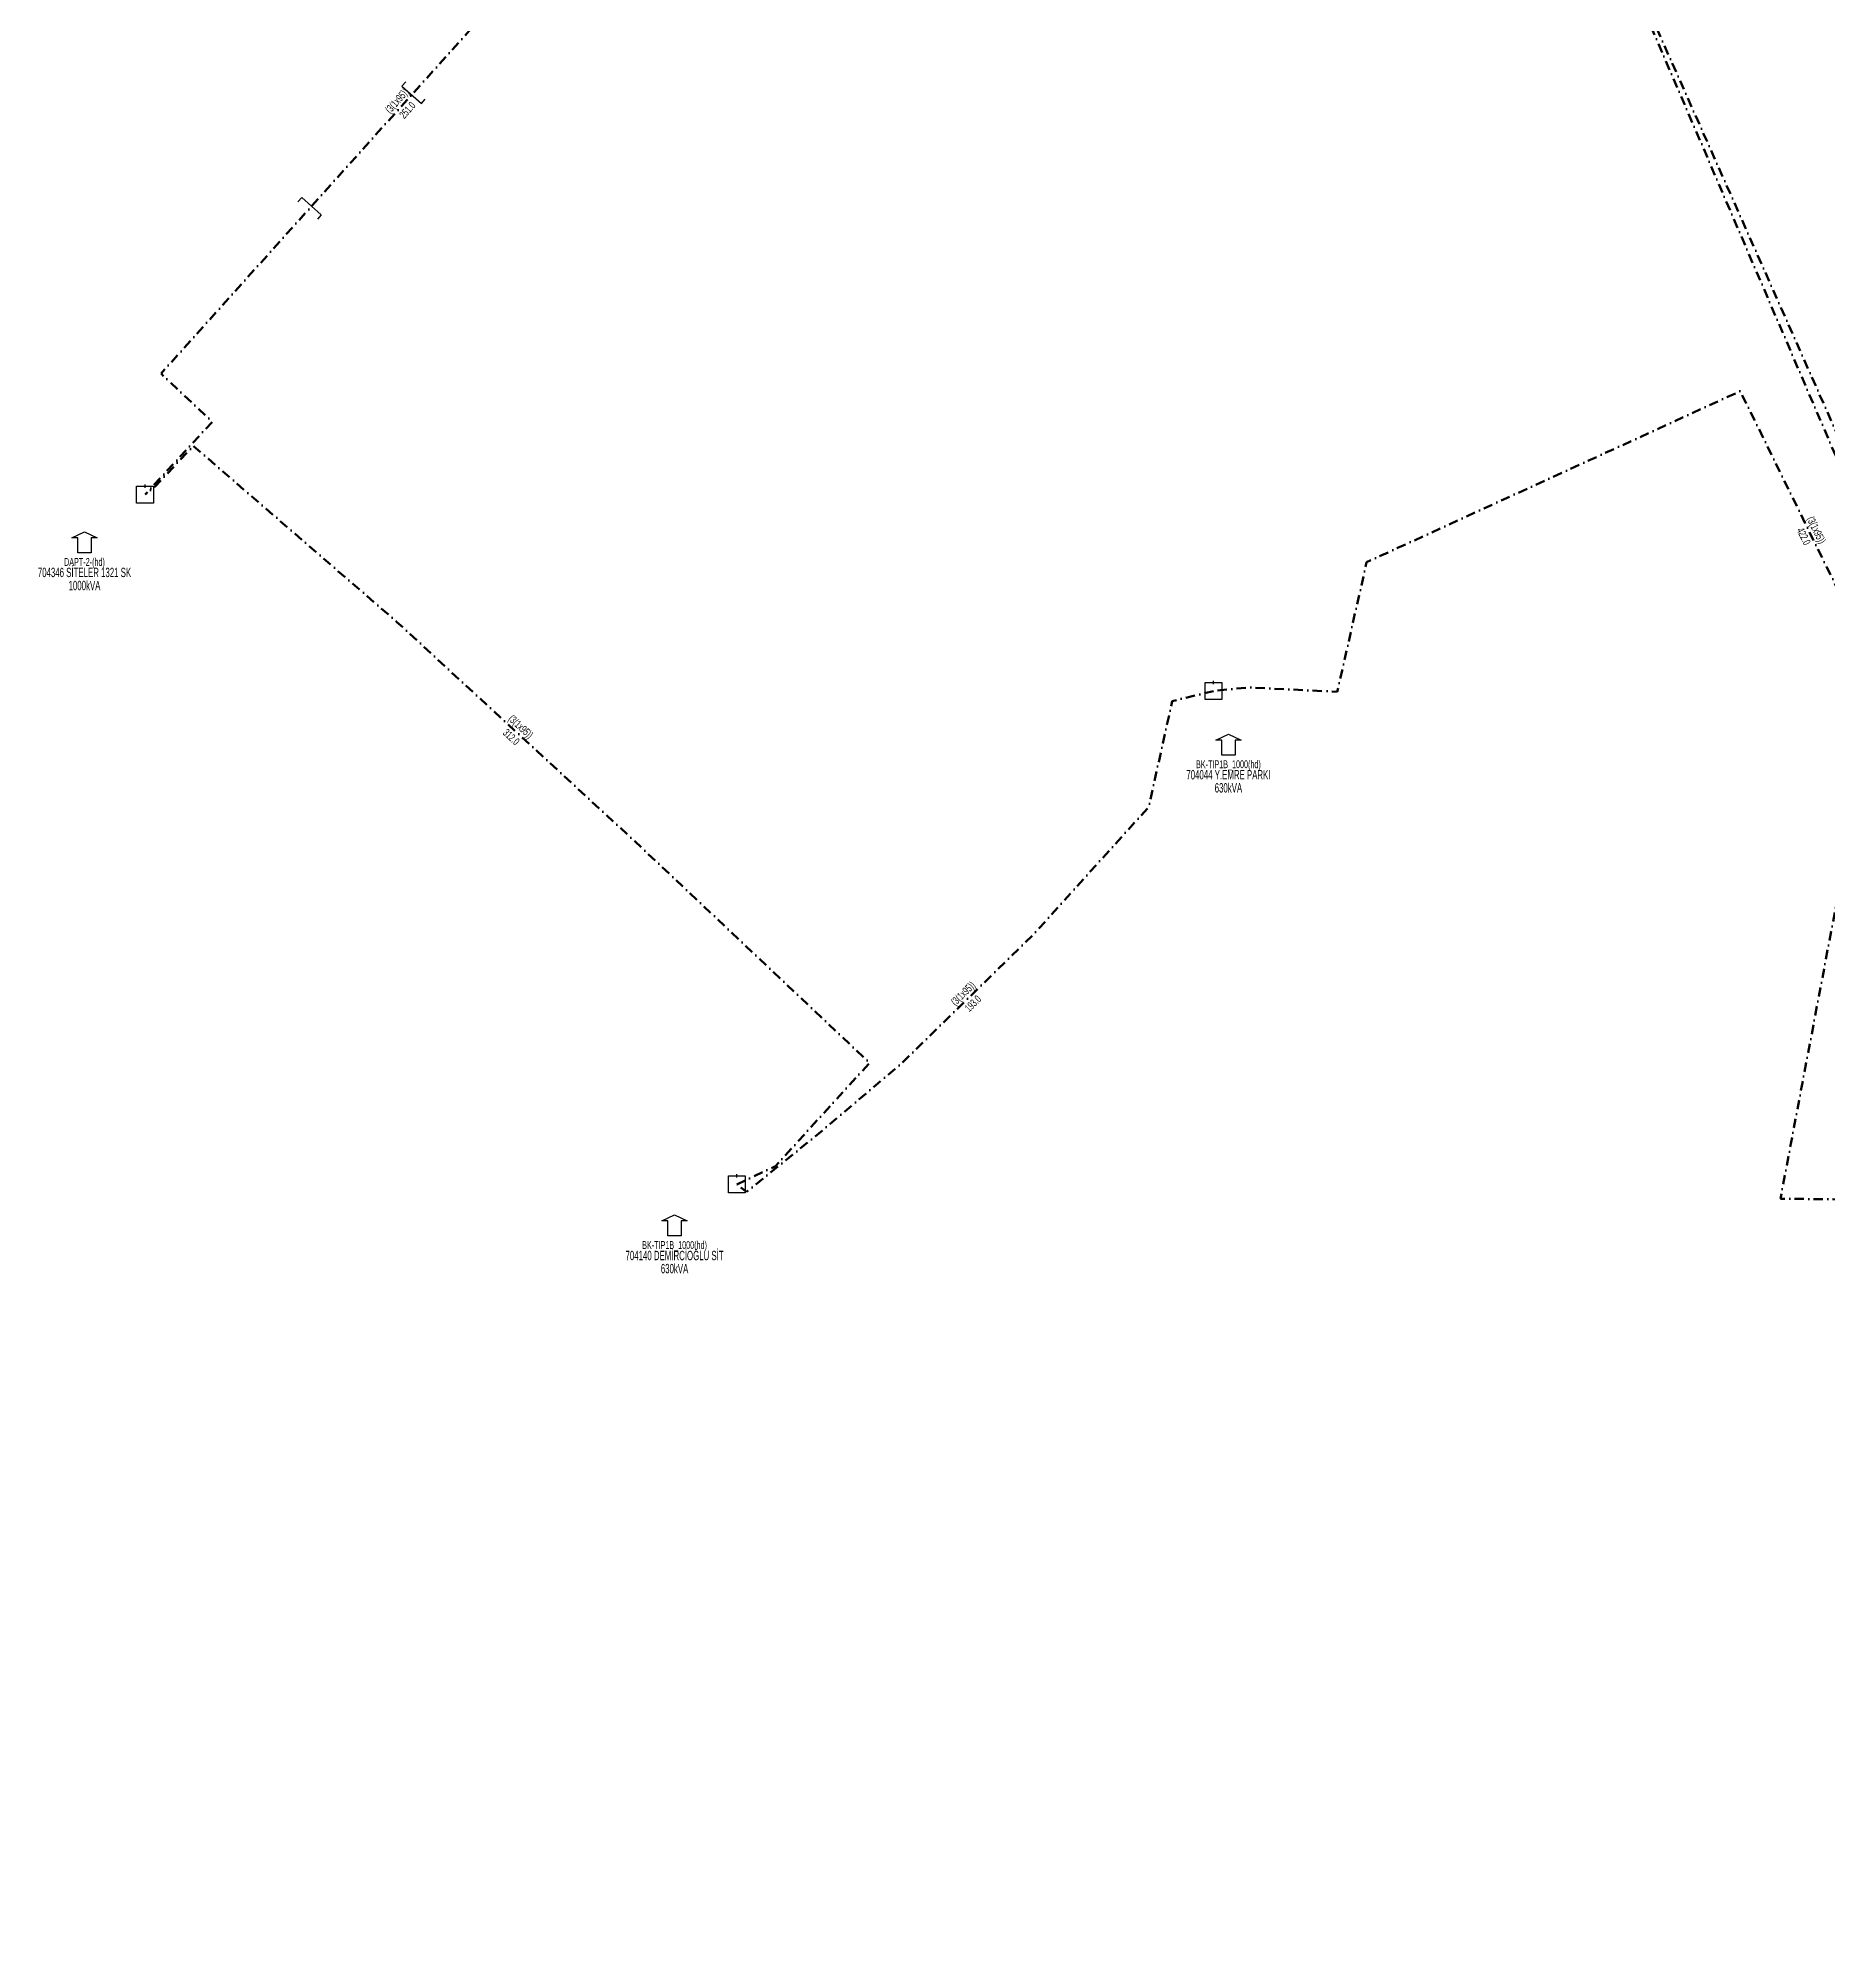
# Model space of a CAD drawing. Header units: millimetres. Extents: x 554556 to 559004, y 4084130 to 4087120.
# Drawn here: x 556269 to 556747, y 4084641 to 4085152 of the extents above; entities that cross this region are included whole.
import ezdxf
from ezdxf.enums import TextEntityAlignment as Align

# ---------------------------------------------------------------- set-up
doc = ezdxf.new("R2010")
doc.units = ezdxf.units.MM
doc.linetypes.add('DASHDOT', pattern=[5, 2.5, -1.25, 0, -1.25])
doc.layers.add('HAT_OG_YERALTI_MEVCUT', color=48, linetype='DASHDOT', lineweight=70)
doc.layers.add('TRAFO_MEVCUT', color=5, linetype='Continuous', lineweight=30)
doc.layers.add('NIA_OG', color=6, linetype='Continuous')
doc.styles.get("Standard").update_dxf_attribs({"font": 'Arial'})

# ---------------------------------------------------------------- blocks, each defined once
blk = doc.blocks.new('OG_NIA', base_point=(-43.6726, 128.9236))
at = {"layer": 'NIA_OG'}
for p, q in [((-43.672618, 132.403582), (-45.232618, 132.403582)), ((-43.672618, 125.443582), (-43.672618, 132.403582)), ((-43.672618, 125.443582), (-45.232618, 125.443582))]:
    blk.add_line(p, q, dxfattribs=at)
blk = doc.blocks.new('MEV_BINA_KARE')
at = {"layer": 'TRAFO_MEVCUT', "linetype": 'Continuous'}
for p, q in [((-2.25, -2.25), (-2.25, 2.25)), ((-2.25, 2.25), (2.25, 2.25)), ((0, 1.8), (0, 2.7)), ((2.25, 2.25), (2.25, -2.25)), ((2.25, -2.25), (-2.25, -2.25))]:
    blk.add_line(p, q, dxfattribs=at)
blk = doc.blocks.new('MEV_DAPT')
at = {"layer": 'TRAFO_MEVCUT', "linetype": 'Continuous'}
for p, q in [((-3.4, 2), (0, 3.6)), ((-1.8, 2), (-3.4, 2)), ((-1.8, -2), (-1.8, 2)), ((0, 3.6), (3.4, 2)), ((3.4, 2), (1.8, 2)), ((1.8, 2), (1.8, -2)), ((1.8, -2), (-1.8, -2))]:
    blk.add_line(p, q, dxfattribs=at)
blk = doc.blocks.new('MEV_BETKOSK')
at = {"layer": 'TRAFO_MEVCUT', "linetype": 'Continuous'}
for p, q in [((-3.4, 2), (0, 3.6)), ((-1.8, 2), (-3.4, 2)), ((-1.8, -2), (-1.8, 2)), ((0, 3.6), (3.4, 2)), ((3.4, 2), (1.8, 2)), ((1.8, 2), (1.8, -2)), ((1.8, -2), (-1.8, -2))]:
    blk.add_line(p, q, dxfattribs=at)

msp = doc.modelspace()

# ---------------------------------------------------------------- linework, layer by layer
at = {"layer": 'HAT_OG_YERALTI_MEVCUT', "flags": 128}
for points in [[(556987.792523, 4084153.935905), (556775.918808, 4084986.16008), (556512.123138, 4085579.47159), (556792.689258, 4085611.346143), (557226.219593, 4085692.029726), (557206.690577, 4085739.108603), (557148.697505, 4085843.496067), (557213.299786, 4085876.608492), (557685.692326, 4085871.60311), (557686.248507, 4085911.091982), (557685.971198, 4085940.814557), (557689.308286, 4085950.408685), (557711.122964, 4085974.723149), (557718.909502, 4085978.477373), (557891.447271, 4085977.850507), (558045.556668, 4085976.85727), (558084.405964, 4085993.507069), (558123.413739, 4085916.196477), (558145.900454, 4085873.264276), (558159.99965, 4085863.394839), (558168.782239, 4085838.83418), (558182.151982, 4085846.962984), (558192.63386, 4085848.353437), (558216.057649, 4085852.096965), (558286.691157, 4085862.354931), (558304.660091, 4085866.098459), (558328.725628, 4085875.189884), (558421.260109, 4085908.206532), (558443.86582, 4085987.326521), (558455.232825, 4086025.698675), (558442.774305, 4086138.44626), (558419.136052, 4086141.322895)], [(557473.457977, 4085780.413567), (557211.572831, 4085730.739025), (557226.219593, 4085690.634796), (556823.162732, 4085616.60019), (556517.026915, 4085579.12132), (556757.303957, 4085020.729943), (556987.792523, 4084153.935905)], [(556421.11, 4085208.357), (556424.949272, 4085211.340199), (556430.3908, 4085205.457466), (556301.561188, 4085062.184849), (556315.249855, 4085049.288089), (556297.299989, 4085029.860272)], [(556750.59, 4084841.593), (556734.142252, 4084841.759864), (556760.696615, 4084981.637027), (556723.416804, 4085057.498301), (556623.614002, 4085011.805815), (556615.77526, 4084977.200638), (556591.876658, 4084978.347771), (556582.689, 4084977.4)], [(556455.374, 4084845.606), (556465.719426, 4084850.475847), (556490.822519, 4084878.064394), (556428.220276, 4084937.174593), (556364.592635, 4084995.831324), (556310.194152, 4085042.874633), (556300.012498, 4085032.014203), (556297.299989, 4085029.860272)], [(556582.689, 4084977.4), (556571.68608, 4084974.688369), (556565.376849, 4084946.392423), (556534.786637, 4084912.552001), (556499.455184, 4084877.992034), (556477.850847, 4084859.637907), (556457.967209, 4084843.578046), (556455.374, 4084845.606)]]:
    msp.add_lwpolyline(points, dxfattribs=at)

# ---------------------------------------------------------------- block references
at = {"layer": 'NIA_OG'}
for p, rotation in [((556368.522763, 4085136.653444), 228.03837), ((556341.777452, 4085106.909733), 48.03836999999999)]:
    msp.add_blockref('OG_NIA', p, dxfattribs=dict(at, rotation=rotation))
at = {"layer": 'TRAFO_MEVCUT'}
for name, p in [('MEV_BINA_KARE', (556297.299989, 4085029.860272)), ('MEV_DAPT', (556281.121827, 4085016.32934)), ('MEV_BINA_KARE', (556582.689, 4084977.4)), ('MEV_BETKOSK', (556586.693138, 4084962.285255)), ('MEV_BINA_KARE', (556455.374, 4084845.606)), ('MEV_BETKOSK', (556438.745061, 4084833.850331))]:
    msp.add_blockref(name, p, dxfattribs=at)

# ---------------------------------------------------------------- texts
at = {"layer": 'HAT_OG_YERALTI_MEVCUT', "lineweight": 30, "width": 0.53}
for rotation, p in [(408.03837, (556365.34394, 4085134.389496)), (296.170464, (556742.819572, 4085019.942551)), (317.327815, (556396.982588, 4084967.127915)), (404.367574, (556516.526541, 4084895.879656))]:
    msp.add_text('(3(1x95))', height=2.05, rotation=rotation, dxfattribs=at).set_placement(p, align=Align.CENTER)
for s, rotation, p in [('251.0', 408.03837, (556366.608048, 4085133.25282)), ('422.0', 296.170464, (556741.293847, 4085019.192777)), ('312.0', 317.327815, (556395.830323, 4084965.878001)), ('193.0', 404.367574, (556517.715281, 4084894.664379))]:
    msp.add_text(s, height=2.05, rotation=rotation, dxfattribs=at).set_placement(p, align=Align.TOP_CENTER)
at = {"layer": 'TRAFO_MEVCUT', "width": 0.6}
for s, height, p in [('704346 SİTELER 1321 SK', 2.5, (556281.121827, 4085007.82934)), ('DAPT-2-(hd)', 2.1, (556281.121827, 4085010.82934)), ('1000kVA', 2.5, (556281.121827, 4085004.32934)), ('704044 Y.EMRE PARKI', 2.5, (556586.693138, 4084953.785255)), ('BK-TIP1B_1000(hd)', 2.1, (556586.693138, 4084956.785255)), ('630kVA', 2.5, (556586.693138, 4084950.285255)), ('704140 DEMİRCİOĞLU SİT', 2.5, (556438.745061, 4084825.350331)), ('BK-TIP1B_1000(hd)', 2.1, (556438.745061, 4084828.350331)), ('630kVA', 2.5, (556438.745061, 4084821.850331))]:
    msp.add_text(s, height=height, dxfattribs=at).set_placement(p, align=Align.CENTER)

doc.saveas('drawing.dxf')
